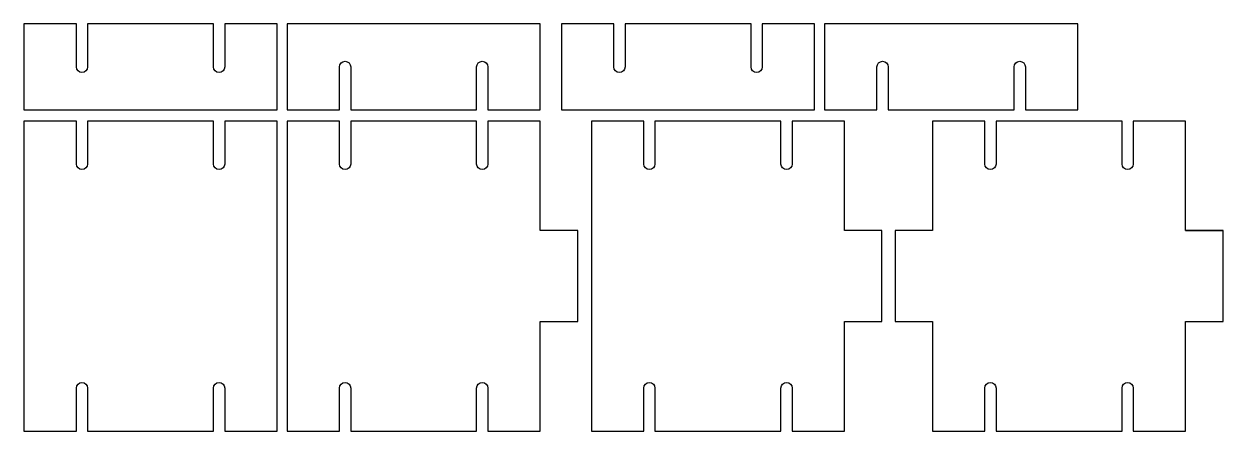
# Model space of a CAD drawing. Header units: inches. Extents: x -1594 to -633, y 936 to 1262.
import ezdxf

# ---------------------------------------------------------------- set-up
doc = ezdxf.new("R2010")
doc.units = ezdxf.units.IN
doc.header["$MEASUREMENT"] = 0

msp = doc.modelspace()

# ---------------------------------------------------------------- linework, layer by layer
msp.add_line((-663, 1096.5), (-633, 1096.5))
for points in [[(-1594.5, 1262.5), (-1594.5, 1193.5), (-1391.5, 1193.5), (-1391.5, 1262.5), (-1433.5, 1262.5), (-1433.5, 1228, -1), (-1442.5, 1228), (-1442.5, 1262.5), (-1543.5, 1262.5), (-1543.5, 1228, -1), (-1552.5, 1228), (-1552.5, 1262.5)], [(-1180.5, 1193.5), (-1180.5, 1262.5), (-1383.5, 1262.5), (-1383.5, 1193.5), (-1341.5, 1193.5), (-1341.5, 1228, -1), (-1332.5, 1228), (-1332.5, 1193.5), (-1231.5, 1193.5), (-1231.5, 1228, -1), (-1222.5, 1228), (-1222.5, 1193.5)], [(-1163.5, 1262.5), (-1163.5, 1193.5), (-960.5, 1193.5), (-960.5, 1262.5), (-1002.5, 1262.5), (-1002.5, 1228, -1), (-1011.5, 1228), (-1011.5, 1262.5), (-1112.5, 1262.5), (-1112.5, 1228, -1), (-1121.5, 1228), (-1121.5, 1262.5)], [(-749.5, 1193.5), (-749.5, 1262.5), (-952.5, 1262.5), (-952.5, 1193.5), (-910.5, 1193.5), (-910.5, 1228, -1), (-901.5, 1228), (-901.5, 1193.5), (-800.5, 1193.5), (-800.5, 1228, -1), (-791.5, 1228), (-791.5, 1193.5)], [(-1552.5, 970, -1), (-1543.5, 970), (-1543.5, 935.5), (-1442.5, 935.5), (-1442.5, 970, -1), (-1433.5, 970), (-1433.5, 935.5), (-1391.5, 935.5), (-1391.5, 1184.5), (-1433.5, 1184.5), (-1433.5, 1150, -1), (-1442.5, 1150), (-1442.5, 1184.5), (-1543.5, 1184.5), (-1543.5, 1150, -1), (-1552.5, 1150), (-1552.5, 1184.5), (-1594.5, 1184.5), (-1594.5, 935.5), (-1552.5, 935.5)], [(-1231.5, 935.5), (-1231.5, 970, -1), (-1222.5, 970), (-1222.5, 935.5), (-1180.5, 935.5), (-1180.5, 1023.5), (-1150.5, 1023.5), (-1150.5, 1096.5), (-1180.5, 1096.5), (-1180.5, 1184.5), (-1222.5, 1184.5), (-1222.5, 1150, -1), (-1231.5, 1150), (-1231.5, 1184.5), (-1332.5, 1184.5), (-1332.5, 1150, -1), (-1341.5, 1150), (-1341.5, 1184.5), (-1383.5, 1184.5), (-1383.5, 935.5), (-1341.5, 935.5), (-1341.5, 970, -1), (-1332.5, 970), (-1332.5, 935.5)], [(-987.5, 935.5), (-987.5, 970, -1), (-978.5, 970), (-978.5, 935.5), (-936.5, 935.5), (-936.5, 1023.5), (-906.5, 1023.5), (-906.5, 1096.5), (-936.5, 1096.5), (-936.5, 1184.5), (-978.5, 1184.5), (-978.5, 1150, -1), (-987.5, 1150), (-987.5, 1184.5), (-1088.5, 1184.5), (-1088.5, 1150, -1), (-1097.5, 1150), (-1097.5, 1184.5), (-1139.5, 1184.5), (-1139.5, 935.5), (-1097.5, 935.5), (-1097.5, 970, -1), (-1088.5, 970), (-1088.5, 935.5)], [(-896, 1096.5), (-896, 1023.5), (-866, 1023.5), (-866, 935.5), (-824, 935.5), (-824, 970, -1), (-815, 970), (-815, 935.5), (-714, 935.5), (-714, 970, -1), (-705, 970), (-705, 935.5), (-663, 935.5), (-663, 1023.5), (-633, 1023.5), (-633, 1096.5), (-663, 1096.5), (-663, 1184.5), (-705, 1184.5), (-705, 1150, -1), (-714, 1150), (-714, 1184.5), (-815, 1184.5), (-815, 1150, -1), (-824, 1150), (-824, 1184.5), (-866, 1184.5), (-866, 1096.5)]]:
    msp.add_lwpolyline(points, format="xyb", close=True)

doc.saveas('drawing.dxf')
